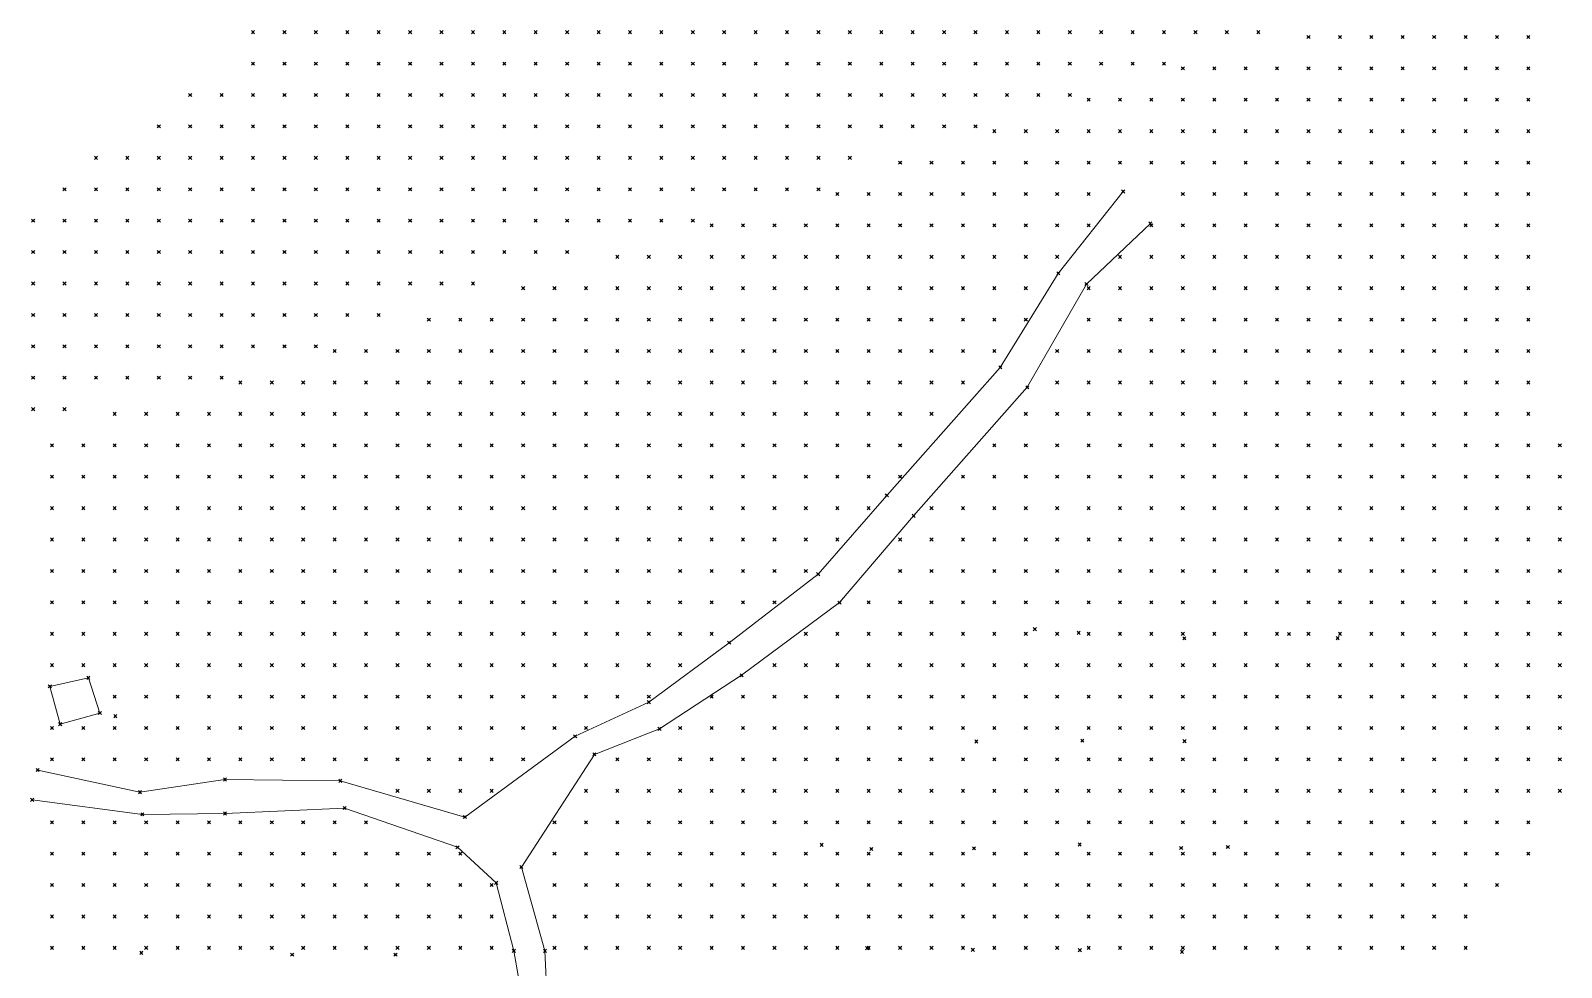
# Model space of a CAD drawing. Header units: metres. Extents: x 441556 to 446409, y 432338 to 461058.
# Drawn here: x 445052.4 to 445198.6, y 435448.6 to 435538 of the extents above; entities that cross this region are included whole.
import ezdxf

# ---------------------------------------------------------------- set-up
doc = ezdxf.new("R2010")
doc.units = ezdxf.units.M
doc.header["$MEASUREMENT"] = 0
doc.header["$PDMODE"] = 35
doc.header["$PDSIZE"] = 0.15
for name, color, linetype, lineweight in [('DTM-BRE-RevN_GRP_DRUM DE PIATRA', 2, 'Continuous', 0), ('DTM-BRE-RevN_GRP_FIRE ELECTRICE', 2, 'Continuous', 0), ('DTM-NOK-RevN_LIDAR_co_lidar', 91, 'Continuous', 0), ('DTM-NOK-RevN_RTK', 32, 'Continuous', 0)]:
    doc.layers.add(name, color=color, linetype=linetype, lineweight=lineweight)

msp = doc.modelspace()

# ---------------------------------------------------------------- linework, layer by layer
at = {"layer": 'DTM-BRE-RevN_GRP_DRUM DE PIATRA'}
for p, q in [((445150.548, 435514.837, 343.009), (445156.746, 435522.657, 343.018)), ((445153.241, 435513.816, 343.015), (445159.349, 435519.594, 342.872)), ((445145.016, 435505.857, 342.74), (445150.548, 435514.837, 343.009)), ((445147.594, 435503.955, 342.788), (445153.241, 435513.816, 343.015)), ((445134.187, 435493.639, 341.259), (445145.016, 435505.857, 342.74)), ((445136.74, 435491.687, 341.212), (445147.594, 435503.955, 342.788)), ((445127.633, 435486.111, 339.991), (445134.187, 435493.639, 341.259)), ((445129.663, 435483.393, 340.019), (445136.74, 435491.687, 341.212)), ((445119.125, 435479.565, 337.831), (445127.633, 435486.111, 339.991)), ((445120.318, 435476.46, 337.917), (445129.663, 435483.393, 340.019)), ((445111.458, 435473.898, 335.818), (445119.125, 435479.565, 337.831)), ((445112.478, 435471.34, 335.743), (445120.318, 435476.46, 337.917)), ((445104.424, 435470.63, 334.685), (445111.458, 435473.898, 335.818)), ((445093.897, 435462.925, 333.972), (445104.424, 435470.63, 334.685)), ((445106.262, 435468.91, 334.49), (445112.478, 435471.34, 335.743)), ((445099.286, 435458.151, 333.599), (445106.262, 435468.91, 334.49)), ((445053.113, 435467.408, 334.522), (445062.869, 435465.302, 334.562)), ((445062.869, 435465.302, 334.562), (445070.99, 435466.505, 334.612)), ((445070.99, 435466.505, 334.612), (445082.004, 435466.384, 334.027)), ((445082.004, 435466.384, 334.027), (445093.897, 435462.925, 333.972)), ((445052.583, 435464.565, 334.558), (445063.108, 435463.179, 334.672)), ((445063.108, 435463.179, 334.672), (445071, 435463.267, 334.583)), ((445071, 435463.267, 334.583), (445082.413, 435463.783, 334.009)), ((445082.413, 435463.783, 334.009), (445093.192, 435460.032, 333.684)), ((445093.192, 435460.032, 333.684), (445096.884, 435456.644, 333.373)), ((445101.538, 435450.144, 333.532), (445099.286, 435458.151, 333.599)), ((445096.884, 435456.644, 333.373), (445098.576, 435450.148, 333.319)), ((445098.576, 435450.148, 333.319), (445100.053, 435441.721, 333.436)), ((445101.941, 435441.423, 333.517), (445101.538, 435450.144, 333.532))]:
    msp.add_line(p, q, dxfattribs=at)
at = {"layer": 'DTM-BRE-RevN_GRP_FIRE ELECTRICE'}
for p, q in [((445057.951, 435476.209, 337.281), (445054.267, 435475.395, 336.801)), ((445059.04, 435472.851, 337.024), (445057.951, 435476.209, 337.281)), ((445054.267, 435475.395, 336.801), (445055.255, 435471.786, 336.832)), ((445055.255, 435471.786, 336.832), (445059.04, 435472.851, 337.024))]:
    msp.add_line(p, q, dxfattribs=at)
at = {"layer": 'DTM-NOK-RevN_LIDAR_co_lidar'}
for p in [(445073.668, 435537.863, 352.964), (445076.667, 435537.863, 353.881), (445079.667, 435537.863, 355.314), (445082.666, 435537.863, 356.228), (445085.665, 435537.863, 356.078), (445088.665, 435537.863, 356.573), (445091.664, 435537.863, 357.076), (445094.663, 435537.863, 358.008), (445097.663, 435537.863, 358.938), (445100.662, 435537.863, 360.545), (445103.662, 435537.863, 361.464), (445106.661, 435537.863, 361.523), (445109.66, 435537.863, 360.487), (445112.66, 435537.863, 359.702), (445115.659, 435537.863, 359.536), (445118.658, 435537.863, 359.511), (445121.658, 435537.863, 359.027), (445124.657, 435537.863, 358.568), (445127.657, 435537.863, 358.464), (445130.656, 435537.863, 358.081), (445133.655, 435537.863, 357.045), (445136.655, 435537.863, 356.188), (445139.654, 435537.863, 355.92), (445142.653, 435537.863, 355.544), (445145.653, 435537.863, 354.879), (445148.652, 435537.863, 354.177), (445151.652, 435537.863, 353.614), (445154.651, 435537.863, 352.917), (445157.65, 435537.863, 351.546), (445160.65, 435537.863, 349.741), (445163.649, 435537.863, 347.747), (445166.648, 435537.863, 345.099), (445169.648, 435537.863, 343.976), (445174.442, 435537.41, 343.942), (445177.441, 435537.41, 345.439), (445180.441, 435537.41, 350.106), (445183.44, 435537.41, 353.46), (445186.44, 435537.41, 355.954), (445189.439, 435537.41, 361.757), (445192.438, 435537.41, 363.03), (445195.438, 435537.41, 363.404), (445073.668, 435534.863, 352.348), (445076.667, 435534.863, 352.381), (445079.667, 435534.863, 353.386), (445082.666, 435534.863, 353.836), (445085.665, 435534.863, 354.248), (445088.665, 435534.863, 354.265), (445091.664, 435534.863, 354.432), (445094.663, 435534.863, 354.864), (445097.663, 435534.863, 356.329), (445100.662, 435534.863, 358.946), (445103.662, 435534.863, 360.568), (445106.661, 435534.863, 360.453), (445109.66, 435534.863, 359.315), (445112.66, 435534.863, 358.617), (445115.659, 435534.863, 358.47), (445118.658, 435534.863, 358.715), (445121.658, 435534.863, 358.28), (445124.657, 435534.863, 357.486), (445127.657, 435534.863, 357.164), (445130.656, 435534.863, 356.834), (445133.655, 435534.863, 356.12), (445136.655, 435534.863, 355.204), (445139.654, 435534.863, 354.737), (445142.653, 435534.863, 354.332), (445145.653, 435534.863, 353.8), (445148.652, 435534.863, 353.251), (445151.652, 435534.863, 352.699), (445154.651, 435534.863, 352.035), (445157.65, 435534.863, 351.111), (445160.65, 435534.863, 349.008), (445162.445, 435534.41, 345.475), (445165.444, 435534.41, 343.738), (445168.443, 435534.41, 343.814), (445171.443, 435534.41, 343.811), (445174.442, 435534.41, 343.984), (445177.441, 435534.41, 345.765), (445180.441, 435534.41, 350.29), (445183.44, 435534.41, 352.384), (445186.44, 435534.41, 354.104), (445189.439, 435534.41, 360.997), (445192.438, 435534.41, 362.109), (445195.438, 435534.41, 362.344), (445067.669, 435531.864, 358.35), (445070.668, 435531.864, 355.577), (445073.668, 435531.864, 353.365), (445076.667, 435531.864, 351.715), (445079.667, 435531.864, 351.464), (445082.666, 435531.864, 352.223), (445085.665, 435531.864, 352.655), (445088.665, 435531.864, 352.961), (445091.664, 435531.864, 353.216), (445094.663, 435531.864, 353.459), (445097.663, 435531.864, 354.575), (445100.662, 435531.864, 357.133), (445103.662, 435531.864, 359.296), (445106.661, 435531.864, 359.666), (445109.66, 435531.864, 358.534), (445112.66, 435531.864, 357.731), (445115.659, 435531.864, 357.356), (445118.658, 435531.864, 357.483), (445121.658, 435531.864, 357.445), (445124.657, 435531.864, 356.57), (445127.657, 435531.864, 355.858), (445130.656, 435531.864, 355.387), (445133.655, 435531.864, 354.918), (445136.655, 435531.864, 354.319), (445139.654, 435531.864, 353.81), (445142.653, 435531.864, 353.454), (445145.653, 435531.864, 352.953), (445148.652, 435531.864, 352.301), (445151.652, 435531.864, 351.639), (445153.446, 435531.411, 351.417), (445156.446, 435531.411, 349.955), (445159.445, 435531.411, 346.437), (445162.445, 435531.411, 343.601), (445165.444, 435531.411, 343.333), (445168.443, 435531.411, 343.355), (445171.443, 435531.411, 343.677), (445174.442, 435531.411, 344.027), (445177.441, 435531.411, 345.911), (445180.441, 435531.411, 349.823), (445183.44, 435531.411, 352.564), (445186.44, 435531.411, 354.166), (445189.439, 435531.411, 356.158), (445192.438, 435531.411, 360.533), (445195.438, 435531.411, 361.158), (445064.67, 435528.865, 360.194), (445067.669, 435528.865, 358.684), (445070.668, 435528.865, 356.631), (445073.668, 435528.865, 354.708), (445076.667, 435528.865, 352.195), (445079.667, 435528.865, 350.421), (445082.666, 435528.865, 350.569), (445085.665, 435528.865, 351.301), (445088.665, 435528.865, 351.705), (445091.664, 435528.865, 352.097), (445094.663, 435528.865, 352.877), (445097.663, 435528.865, 353.486), (445100.662, 435528.865, 355.267), (445103.662, 435528.865, 357.315), (445106.661, 435528.865, 358.061), (445109.66, 435528.865, 357.441), (445112.66, 435528.865, 356.781), (445115.659, 435528.865, 356.224), (445118.658, 435528.865, 356.251), (445121.658, 435528.865, 356.39), (445124.657, 435528.865, 355.58), (445127.657, 435528.865, 354.617), (445130.656, 435528.865, 353.851), (445133.655, 435528.865, 353.605), (445136.655, 435528.865, 353.41), (445139.654, 435528.865, 353.074), (445142.653, 435528.865, 352.725), (445144.448, 435528.411, 352.867), (445147.448, 435528.411, 352.281), (445150.447, 435528.411, 351.484), (445153.446, 435528.411, 350.847), (445156.446, 435528.411, 348.968), (445159.445, 435528.411, 345.625), (445162.445, 435528.411, 343.431), (445165.444, 435528.411, 343.111), (445168.443, 435528.411, 343.238), (445171.443, 435528.411, 343.56), (445174.442, 435528.411, 344.364), (445177.441, 435528.411, 346.631), (445180.441, 435528.411, 349.575), (445183.44, 435528.411, 351.775), (445186.44, 435528.411, 353.619), (445189.439, 435528.411, 355.5), (445192.438, 435528.411, 358.631), (445195.438, 435528.411, 361.811), (445058.671, 435525.865, 359.388), (445061.67, 435525.865, 360.329), (445064.67, 435525.865, 360.26), (445067.669, 435525.865, 359.022), (445070.668, 435525.865, 357.462), (445073.668, 435525.865, 355.279), (445076.667, 435525.865, 352.796), (445079.667, 435525.865, 350.6), (445082.666, 435525.865, 349.404), (445085.665, 435525.865, 349.688), (445088.665, 435525.865, 350.402), (445091.664, 435525.865, 350.955), (445094.663, 435525.865, 351.86), (445097.663, 435525.865, 352.758), (445100.662, 435525.865, 354.126), (445103.662, 435525.865, 355.183), (445106.661, 435525.865, 355.904), (445109.66, 435525.865, 356.13), (445112.66, 435525.865, 355.807), (445115.659, 435525.865, 355.195), (445118.658, 435525.865, 355.209), (445121.658, 435525.865, 355.258), (445124.657, 435525.865, 354.488), (445127.657, 435525.865, 353.453), (445130.656, 435525.865, 352.604), (445135.45, 435525.412, 353.232), (445138.449, 435525.412, 352.544), (445141.449, 435525.412, 352.09), (445144.448, 435525.412, 351.685), (445147.448, 435525.412, 351.432), (445150.447, 435525.412, 351.728), (445153.446, 435525.412, 349.272), (445156.446, 435525.412, 345.191), (445159.445, 435525.412, 343.262), (445162.445, 435525.412, 342.993), (445165.444, 435525.412, 343.038), (445168.443, 435525.412, 343.382), (445171.443, 435525.412, 343.745), (445174.442, 435525.412, 344.582), (445177.441, 435525.412, 347.026), (445180.441, 435525.412, 349.963), (445183.44, 435525.412, 352.241), (445186.44, 435525.412, 353.912), (445189.439, 435525.412, 355.21), (445192.438, 435525.412, 357.897), (445195.438, 435525.412, 360.137), (445055.672, 435522.866, 357.429), (445058.671, 435522.866, 358.772), (445061.67, 435522.866, 359.557), (445064.67, 435522.866, 359.581), (445067.669, 435522.866, 358.945), (445070.668, 435522.866, 358.094), (445073.668, 435522.866, 356.025), (445076.667, 435522.866, 353.427), (445079.667, 435522.866, 351.283), (445082.666, 435522.866, 349.366), (445085.665, 435522.866, 348.561), (445088.665, 435522.866, 349), (445091.664, 435522.866, 349.403), (445094.663, 435522.866, 350.08), (445097.663, 435522.866, 351.395), (445100.662, 435522.866, 353.086), (445103.662, 435522.866, 353.882), (445106.661, 435522.866, 354.608), (445109.66, 435522.866, 355.259), (445112.66, 435522.866, 355.087), (445115.659, 435522.866, 354.311), (445118.658, 435522.866, 353.954), (445121.658, 435522.866, 354.108), (445124.657, 435522.866, 353.621), (445127.657, 435522.866, 352.154), (445129.451, 435522.413, 352.673), (445132.451, 435522.413, 351.684), (445135.45, 435522.413, 351.204), (445138.449, 435522.413, 350.702), (445141.449, 435522.413, 350.239), (445144.448, 435522.413, 349.538), (445147.448, 435522.413, 349.189), (445150.447, 435522.413, 348.879), (445153.446, 435522.413, 346.512), (445162.445, 435522.413, 342.857), (445165.444, 435522.413, 343.04), (445168.443, 435522.413, 343.455), (445171.443, 435522.413, 343.907), (445174.442, 435522.413, 344.873), (445177.441, 435522.413, 347.61), (445180.441, 435522.413, 350.529), (445183.44, 435522.413, 351.973), (445186.44, 435522.413, 353.119), (445189.439, 435522.413, 354.151), (445192.438, 435522.413, 355.923), (445195.438, 435522.413, 358.298), (445052.672, 435519.867, 354.979), (445055.672, 435519.867, 356.662), (445058.671, 435519.867, 358.146), (445061.67, 435519.867, 358.724), (445064.67, 435519.867, 358.514), (445067.669, 435519.867, 357.94), (445070.668, 435519.867, 357.388), (445073.668, 435519.867, 356.306), (445076.667, 435519.867, 354.209), (445079.667, 435519.867, 352.259), (445082.666, 435519.867, 349.772), (445085.665, 435519.867, 348.147), (445088.665, 435519.867, 347.897), (445091.664, 435519.867, 347.728), (445094.663, 435519.867, 348.181), (445097.663, 435519.867, 349.475), (445100.662, 435519.867, 350.73), (445103.662, 435519.867, 352.258), (445106.661, 435519.867, 353.519), (445109.66, 435519.867, 354.197), (445112.66, 435519.867, 354.148), (445115.659, 435519.867, 353.431), (445117.454, 435519.413, 352.492), (445120.453, 435519.413, 352.553), (445123.453, 435519.413, 352.664), (445126.452, 435519.413, 352.452), (445129.451, 435519.413, 351.522), (445132.451, 435519.413, 350.905), (445135.45, 435519.413, 350.192), (445138.449, 435519.413, 349.981), (445141.449, 435519.413, 349.63), (445144.448, 435519.413, 349.038), (445147.448, 435519.413, 347.664), (445150.447, 435519.413, 344.811), (445153.446, 435519.413, 343.255), (445159.445, 435519.413, 342.832), (445162.445, 435519.413, 342.651), (445165.444, 435519.413, 342.557), (445168.443, 435519.413, 343.319), (445171.443, 435519.413, 344.211), (445174.442, 435519.413, 345.585), (445177.441, 435519.413, 348.546), (445180.441, 435519.413, 350.5), (445183.44, 435519.413, 351.945), (445186.44, 435519.413, 353.132), (445189.439, 435519.413, 354.206), (445192.438, 435519.413, 355.901), (445195.438, 435519.413, 358.061), (445052.672, 435516.867, 354.289), (445055.672, 435516.867, 356.117), (445058.671, 435516.867, 357.424), (445061.67, 435516.867, 357.6), (445064.67, 435516.867, 357.219), (445067.669, 435516.867, 356.63), (445070.668, 435516.867, 356.098), (445073.668, 435516.867, 355.452), (445076.667, 435516.867, 354.279), (445079.667, 435516.867, 352.629), (445082.666, 435516.867, 350.307), (445085.665, 435516.867, 348.822), (445088.665, 435516.867, 347.564), (445091.664, 435516.867, 346.562), (445094.663, 435516.867, 346.578), (445097.663, 435516.867, 347.661), (445100.662, 435516.867, 348.431), (445103.662, 435516.867, 349.644), (445108.456, 435516.414, 350.301), (445111.455, 435516.414, 349.683), (445114.454, 435516.414, 350.433), (445117.454, 435516.414, 351.621), (445120.453, 435516.414, 351.497), (445123.453, 435516.414, 351.487), (445126.452, 435516.414, 351.458), (445129.451, 435516.414, 350.671), (445132.451, 435516.414, 349.943), (445135.45, 435516.414, 349.241), (445138.449, 435516.414, 349.026), (445141.449, 435516.414, 348.663), (445144.448, 435516.414, 347.855), (445147.448, 435516.414, 346.095), (445150.447, 435516.414, 343.051), (445156.446, 435516.414, 342.778), (445159.445, 435516.414, 342.216), (445162.445, 435516.414, 341.727), (445165.444, 435516.414, 342.057), (445168.443, 435516.414, 343.451), (445171.443, 435516.414, 344.603), (445174.442, 435516.414, 345.892), (445177.441, 435516.414, 348.911), (445180.441, 435516.414, 351.205), (445183.44, 435516.414, 353.246), (445186.44, 435516.414, 354.846), (445189.439, 435516.414, 355.741), (445192.438, 435516.414, 357.008), (445195.438, 435516.414, 358.984), (445052.672, 435513.868, 353.621), (445055.672, 435513.868, 355.418), (445058.671, 435513.868, 356.194), (445061.67, 435513.868, 356.203), (445064.67, 435513.868, 355.865), (445067.669, 435513.868, 355.411), (445070.668, 435513.868, 354.787), (445073.668, 435513.868, 354.102), (445076.667, 435513.868, 353.343), (445079.667, 435513.868, 352.211), (445082.666, 435513.868, 350.726), (445085.665, 435513.868, 349.56), (445088.665, 435513.868, 347.924), (445091.664, 435513.868, 346.336), (445094.663, 435513.868, 345.563), (445099.457, 435513.415, 345.546), (445102.457, 435513.415, 346.173), (445105.456, 435513.415, 347.545), (445108.456, 435513.415, 348.072), (445111.455, 435513.415, 348.569), (445114.454, 435513.415, 349.611), (445117.454, 435513.415, 350.527), (445120.453, 435513.415, 350.466), (445123.453, 435513.415, 350.483), (445126.452, 435513.415, 350.766), (445129.451, 435513.415, 350.166), (445132.451, 435513.415, 348.904), (445135.45, 435513.415, 348.18), (445138.449, 435513.415, 348.002), (445141.449, 435513.415, 347.951), (445144.448, 435513.415, 347.41), (445147.448, 435513.415, 345.591), (445153.446, 435513.415, 342.801), (445156.446, 435513.415, 342.395), (445159.445, 435513.415, 341.198), (445162.445, 435513.415, 340.613), (445165.444, 435513.415, 341.727), (445168.443, 435513.415, 343.783), (445171.443, 435513.415, 345.086), (445174.442, 435513.415, 345.834), (445177.441, 435513.415, 348.185), (445180.441, 435513.415, 352.087), (445183.44, 435513.415, 354.475), (445186.44, 435513.415, 355.689), (445189.439, 435513.415, 356.785), (445192.438, 435513.415, 359.132), (445195.438, 435513.415, 359.98), (445052.672, 435510.868, 352.383), (445055.672, 435510.868, 354.016), (445058.671, 435510.868, 354.537), (445061.67, 435510.868, 354.575), (445064.67, 435510.868, 354.367), (445067.669, 435510.868, 354.043), (445070.668, 435510.868, 353.499), (445073.668, 435510.868, 352.782), (445076.667, 435510.868, 352.082), (445079.667, 435510.868, 351.481), (445082.666, 435510.868, 350.664), (445085.665, 435510.868, 349.63), (445090.459, 435510.415, 348.236), (445093.459, 435510.415, 346.987), (445096.458, 435510.415, 345.796), (445099.457, 435510.415, 344.726), (445102.457, 435510.415, 344.844), (445105.456, 435510.415, 345.599), (445108.456, 435510.415, 346.384), (445111.455, 435510.415, 347.508), (445114.454, 435510.415, 348.801), (445117.454, 435510.415, 349.873), (445120.453, 435510.415, 349.956), (445123.453, 435510.415, 349.611), (445126.452, 435510.415, 349.689), (445129.451, 435510.415, 348.733), (445132.451, 435510.415, 347.37), (445135.45, 435510.415, 347.112), (445138.449, 435510.415, 347.066), (445141.449, 435510.415, 347.136), (445144.448, 435510.415, 346.433), (445147.448, 435510.415, 344.402), (445153.446, 435510.415, 342.599), (445156.446, 435510.415, 341.578), (445159.445, 435510.415, 340.424), (445162.445, 435510.415, 340.727), (445165.444, 435510.415, 342.53), (445168.443, 435510.415, 344.293), (445171.443, 435510.415, 345.696), (445174.442, 435510.415, 346.393), (445177.441, 435510.415, 347.932), (445180.441, 435510.415, 351.853), (445183.44, 435510.415, 355.73), (445186.44, 435510.415, 357.318), (445189.439, 435510.415, 357.64), (445192.438, 435510.415, 359.486), (445195.438, 435510.415, 360.949), (445052.672, 435507.869, 350.624), (445055.672, 435507.869, 352.061), (445058.671, 435507.869, 352.597), (445061.67, 435507.869, 352.698), (445064.67, 435507.869, 352.456), (445067.669, 435507.869, 352.22), (445070.668, 435507.869, 351.944), (445073.668, 435507.869, 351.384), (445076.667, 435507.869, 350.764), (445079.667, 435507.869, 350.404), (445081.461, 435507.416, 350.423), (445084.461, 435507.416, 350.115), (445087.46, 435507.416, 349.665), (445090.459, 435507.416, 348.384), (445093.459, 435507.416, 346.565), (445096.458, 435507.416, 345.525), (445099.457, 435507.416, 344.32), (445102.457, 435507.416, 344.289), (445105.456, 435507.416, 345.153), (445108.456, 435507.416, 345.648), (445111.455, 435507.416, 346.367), (445114.454, 435507.416, 348.118), (445117.454, 435507.416, 349.372), (445120.453, 435507.416, 349.233), (445123.453, 435507.416, 348.741), (445126.452, 435507.416, 348.928), (445129.451, 435507.416, 348.016), (445132.451, 435507.416, 346.904), (445135.45, 435507.416, 346.52), (445138.449, 435507.416, 346.515), (445141.449, 435507.416, 346.201), (445144.448, 435507.416, 344.819), (445150.447, 435507.416, 342.752), (445153.446, 435507.416, 342.228), (445156.446, 435507.416, 340.974), (445159.445, 435507.416, 339.996), (445162.445, 435507.416, 340.773), (445165.444, 435507.416, 343.21), (445168.443, 435507.416, 344.819), (445171.443, 435507.416, 346.315), (445174.442, 435507.416, 346.98), (445177.441, 435507.416, 348.734), (445180.441, 435507.416, 352.761), (445183.44, 435507.416, 355.975), (445186.44, 435507.416, 358.422), (445189.439, 435507.416, 359.457), (445192.438, 435507.416, 360.521), (445195.438, 435507.416, 362.189), (445052.672, 435504.87, 348.682), (445055.672, 435504.87, 349.776), (445058.671, 435504.87, 350.293), (445061.67, 435504.87, 350.446), (445064.67, 435504.87, 350.275), (445067.669, 435504.87, 350.163), (445070.668, 435504.87, 350.073), (445072.463, 435504.416, 349.92), (445075.462, 435504.416, 349.666), (445078.462, 435504.416, 349.36), (445081.461, 435504.416, 349.162), (445084.461, 435504.416, 349.04), (445087.46, 435504.416, 349.122), (445090.459, 435504.416, 348.685), (445093.459, 435504.416, 347.22), (445096.458, 435504.416, 345.646), (445099.457, 435504.416, 343.983), (445102.457, 435504.416, 343.466), (445105.456, 435504.416, 343.807), (445108.456, 435504.416, 344.823), (445111.455, 435504.416, 345.551), (445114.454, 435504.416, 346.641), (445117.454, 435504.416, 347.423), (445120.453, 435504.416, 347.555), (445123.453, 435504.416, 347.875), (445126.452, 435504.416, 347.996), (445129.451, 435504.416, 347.281), (445132.451, 435504.416, 346.297), (445135.45, 435504.416, 345.405), (445138.449, 435504.416, 345.335), (445141.449, 435504.416, 344.75), (445150.447, 435504.416, 342.805), (445153.446, 435504.416, 342.141), (445156.446, 435504.416, 340.95), (445159.445, 435504.416, 340.392), (445162.445, 435504.416, 340.814), (445165.444, 435504.416, 342.962), (445168.443, 435504.416, 345.635), (445171.443, 435504.416, 346.886), (445174.442, 435504.416, 347.528), (445177.441, 435504.416, 348.773), (445180.441, 435504.416, 352.422), (445183.44, 435504.416, 355.273), (445186.44, 435504.416, 357.784), (445189.439, 435504.416, 360.068), (445192.438, 435504.416, 361.425), (445195.438, 435504.416, 362.548), (445052.672, 435501.87, 347.074), (445055.672, 435501.87, 347.633), (445060.466, 435501.417, 347.894), (445063.465, 435501.417, 348.009), (445066.464, 435501.417, 348.118), (445069.464, 435501.417, 348.217), (445072.463, 435501.417, 348.086), (445075.462, 435501.417, 347.936), (445078.462, 435501.417, 347.74), (445081.461, 435501.417, 347.509), (445084.461, 435501.417, 347.108), (445087.46, 435501.417, 347.078), (445090.459, 435501.417, 347.083), (445093.459, 435501.417, 346.699), (445096.458, 435501.417, 344.693), (445099.457, 435501.417, 343.315), (445102.457, 435501.417, 342.93), (445105.456, 435501.417, 343.404), (445108.456, 435501.417, 344.562), (445111.455, 435501.417, 345.601), (445114.454, 435501.417, 346.078), (445117.454, 435501.417, 346.478), (445120.453, 435501.417, 346.693), (445123.453, 435501.417, 347.198), (445126.452, 435501.417, 347.137), (445129.451, 435501.417, 346.339), (445132.451, 435501.417, 345.44), (445135.45, 435501.417, 344.551), (445138.449, 435501.417, 343.515), (445147.448, 435501.417, 342.538), (445150.447, 435501.417, 342.475), (445153.446, 435501.417, 341.654), (445156.446, 435501.417, 340.308), (445159.445, 435501.417, 340.322), (445162.445, 435501.417, 340.818), (445165.444, 435501.417, 343.067), (445168.443, 435501.417, 346.108), (445171.443, 435501.417, 347.62), (445174.442, 435501.417, 348.123), (445177.441, 435501.417, 349.19), (445180.441, 435501.417, 353.026), (445183.44, 435501.417, 355.322), (445186.44, 435501.417, 357.961), (445189.439, 435501.417, 359.875), (445192.438, 435501.417, 361.176), (445195.438, 435501.417, 362.795), (445054.467, 435498.418, 346.127), (445057.466, 435498.418, 346.126), (445060.466, 435498.418, 346.357), (445063.465, 435498.418, 346.386), (445066.464, 435498.418, 346.267), (445069.464, 435498.418, 346.327), (445072.463, 435498.418, 346.472), (445075.462, 435498.418, 346.379), (445078.462, 435498.418, 346.251), (445081.461, 435498.418, 346.271), (445084.461, 435498.418, 346.035), (445087.46, 435498.418, 346.125), (445090.459, 435498.418, 345.803), (445093.459, 435498.418, 345.063), (445096.458, 435498.418, 344.068), (445099.457, 435498.418, 343.01), (445102.457, 435498.418, 342.512), (445105.456, 435498.418, 343.046), (445108.456, 435498.418, 344.545), (445111.455, 435498.418, 345.708), (445114.454, 435498.418, 345.454), (445117.454, 435498.418, 345.549), (445120.453, 435498.418, 346.05), (445123.453, 435498.418, 346.487), (445126.452, 435498.418, 346.012), (445129.451, 435498.418, 345.322), (445132.451, 435498.418, 344.477), (445135.45, 435498.418, 343.302), (445144.448, 435498.418, 342.053), (445147.448, 435498.418, 342.454), (445150.447, 435498.418, 342.857), (445153.446, 435498.418, 341.235), (445156.446, 435498.418, 338.872), (445159.445, 435498.418, 339.612), (445162.445, 435498.418, 341.079), (445165.444, 435498.418, 343.725), (445168.443, 435498.418, 346.747), (445171.443, 435498.418, 348.046), (445174.442, 435498.418, 349.044), (445177.441, 435498.418, 349.475), (445180.441, 435498.418, 351.862), (445183.44, 435498.418, 356.15), (445186.44, 435498.418, 357.829), (445189.439, 435498.418, 359.097), (445192.438, 435498.418, 360.467), (445195.438, 435498.418, 362.149), (445198.437, 435498.418, 362.425), (445054.467, 435495.418, 345.359), (445057.466, 435495.418, 344.84), (445060.466, 435495.418, 344.994), (445063.465, 435495.418, 345.074), (445066.464, 435495.418, 344.894), (445069.464, 435495.418, 344.654), (445072.463, 435495.418, 344.575), (445075.462, 435495.418, 344.748), (445078.462, 435495.418, 344.631), (445081.461, 435495.418, 344.573), (445084.461, 435495.418, 344.89), (445087.46, 435495.418, 345.051), (445090.459, 435495.418, 344.655), (445093.459, 435495.418, 343.794), (445096.458, 435495.418, 343.021), (445099.457, 435495.418, 342.266), (445102.457, 435495.418, 342.146), (445105.456, 435495.418, 342.57), (445108.456, 435495.418, 343.815), (445111.455, 435495.418, 344.489), (445114.454, 435495.418, 344.498), (445117.454, 435495.418, 344.995), (445120.453, 435495.418, 345.371), (445123.453, 435495.418, 345.213), (445126.452, 435495.418, 344.914), (445129.451, 435495.418, 344.214), (445132.451, 435495.418, 343.11), (445135.45, 435495.418, 341.629), (445141.449, 435495.418, 341.628), (445144.448, 435495.418, 341.573), (445147.448, 435495.418, 341.036), (445150.447, 435495.418, 340.385), (445153.446, 435495.418, 339.999), (445156.446, 435495.418, 339.577), (445159.445, 435495.418, 340.097), (445162.445, 435495.418, 341.164), (445165.444, 435495.418, 343.731), (445168.443, 435495.418, 347.259), (445171.443, 435495.418, 348.857), (445174.442, 435495.418, 349.514), (445177.441, 435495.418, 350.215), (445180.441, 435495.418, 352.125), (445183.44, 435495.418, 355.599), (445186.44, 435495.418, 357.057), (445189.439, 435495.418, 358.046), (445192.438, 435495.418, 359.363), (445195.438, 435495.418, 360.862), (445198.437, 435495.418, 361.164), (445054.467, 435492.419, 344.13), (445057.466, 435492.419, 343.658), (445060.466, 435492.419, 343.711), (445063.465, 435492.419, 343.635), (445066.464, 435492.419, 343.487), (445069.464, 435492.419, 343.519), (445072.463, 435492.419, 343.174), (445075.462, 435492.419, 342.946), (445078.462, 435492.419, 342.944), (445081.461, 435492.419, 342.941), (445084.461, 435492.419, 342.967), (445087.46, 435492.419, 343.375), (445090.459, 435492.419, 343.366), (445093.459, 435492.419, 342.565), (445096.458, 435492.419, 341.969), (445099.457, 435492.419, 341.506), (445102.457, 435492.419, 341.641), (445105.456, 435492.419, 342.148), (445108.456, 435492.419, 342.909), (445111.455, 435492.419, 343.289), (445114.454, 435492.419, 343.944), (445117.454, 435492.419, 344.535), (445120.453, 435492.419, 344.455), (445123.453, 435492.419, 344.208), (445126.452, 435492.419, 343.668), (445129.451, 435492.419, 343.093), (445132.451, 435492.419, 341.942), (445138.449, 435492.419, 341.475), (445141.449, 435492.419, 341.07), (445144.448, 435492.419, 339.427), (445147.448, 435492.419, 338.807), (445150.447, 435492.419, 338.996), (445153.446, 435492.419, 339.829), (445156.446, 435492.419, 340.465), (445159.445, 435492.419, 340.95), (445162.445, 435492.419, 341.731), (445165.444, 435492.419, 344.118), (445168.443, 435492.419, 347.577), (445171.443, 435492.419, 349.847), (445174.442, 435492.419, 350.018), (445177.441, 435492.419, 350.701), (445180.441, 435492.419, 351.578), (445183.44, 435492.419, 352.557), (445186.44, 435492.419, 354.265), (445189.439, 435492.419, 356.391), (445192.438, 435492.419, 357.308), (445195.438, 435492.419, 358.904), (445198.437, 435492.419, 359.83), (445054.467, 435489.419, 342.63), (445057.466, 435489.419, 342.626), (445060.466, 435489.419, 342.941), (445063.465, 435489.419, 342.837), (445066.464, 435489.419, 342.164), (445069.464, 435489.419, 341.456), (445072.463, 435489.419, 341.59), (445075.462, 435489.419, 341.864), (445078.462, 435489.419, 341.58), (445081.461, 435489.419, 341.529), (445084.461, 435489.419, 341.675), (445087.46, 435489.419, 341.914), (445090.459, 435489.419, 341.74), (445093.459, 435489.419, 341.058), (445096.458, 435489.419, 340.759), (445099.457, 435489.419, 340.725), (445102.457, 435489.419, 340.991), (445105.456, 435489.419, 341.349), (445108.456, 435489.419, 341.774), (445111.455, 435489.419, 342.477), (445114.454, 435489.419, 343.206), (445117.454, 435489.419, 343.584), (445120.453, 435489.419, 343.365), (445123.453, 435489.419, 343.02), (445126.452, 435489.419, 342.628), (445129.451, 435489.419, 341.611), (445135.45, 435489.419, 341.043), (445138.449, 435489.419, 341.516), (445141.449, 435489.419, 341.075), (445144.448, 435489.419, 339.342), (445147.448, 435489.419, 339.024), (445150.447, 435489.419, 339.339), (445153.446, 435489.419, 340.386), (445156.446, 435489.419, 341.679), (445159.445, 435489.419, 342.461), (445162.445, 435489.419, 342.941), (445165.444, 435489.419, 345.8), (445168.443, 435489.419, 349.184), (445171.443, 435489.419, 350.106), (445174.442, 435489.419, 350.361), (445177.441, 435489.419, 351.192), (445180.441, 435489.419, 352.063), (445183.44, 435489.419, 352.623), (445186.44, 435489.419, 353.429), (445189.439, 435489.419, 354.971), (445192.438, 435489.419, 356.9), (445195.438, 435489.419, 358.386), (445198.437, 435489.419, 359.301), (445054.467, 435486.42, 341.273), (445057.466, 435486.42, 341.659), (445060.466, 435486.42, 342.032), (445063.465, 435486.42, 342.096), (445066.464, 435486.42, 341.668), (445069.464, 435486.42, 340.644), (445072.463, 435486.42, 340.51), (445075.462, 435486.42, 340.687), (445078.462, 435486.42, 340.389), (445081.461, 435486.42, 340.209), (445084.461, 435486.42, 340.091), (445087.46, 435486.42, 339.995), (445090.459, 435486.42, 339.937), (445093.459, 435486.42, 339.936), (445096.458, 435486.42, 340.007), (445099.457, 435486.42, 339.599), (445102.457, 435486.42, 339.534), (445105.456, 435486.42, 340.379), (445108.456, 435486.42, 340.905), (445111.455, 435486.42, 341.684), (445114.454, 435486.42, 342.166), (445117.454, 435486.42, 342.301), (445120.453, 435486.42, 342.206), (445123.453, 435486.42, 342.246), (445126.452, 435486.42, 341.446), (445135.45, 435486.42, 340.975), (445138.449, 435486.42, 341.027), (445141.449, 435486.42, 340.255), (445144.448, 435486.42, 339.5), (445147.448, 435486.42, 339.643), (445150.447, 435486.42, 340.324), (445153.446, 435486.42, 341.495), (445156.446, 435486.42, 342.503), (445159.445, 435486.42, 343.155), (445162.445, 435486.42, 343.539), (445165.444, 435486.42, 345.692), (445168.443, 435486.42, 348.49), (445171.443, 435486.42, 349.686), (445174.442, 435486.42, 350.272), (445177.441, 435486.42, 351.042), (445180.441, 435486.42, 352.376), (445183.44, 435486.42, 353.275), (445186.44, 435486.42, 353.853), (445189.439, 435486.42, 354.534), (445192.438, 435486.42, 355.619), (445195.438, 435486.42, 357.235), (445198.437, 435486.42, 358.823), (445054.467, 435483.421, 340.161), (445057.466, 435483.421, 340.504), (445060.466, 435483.421, 340.666), (445063.465, 435483.421, 340.536), (445066.464, 435483.421, 340.259), (445069.464, 435483.421, 339.729), (445072.463, 435483.421, 339.481), (445075.462, 435483.421, 339.401), (445078.462, 435483.421, 339.26), (445081.461, 435483.421, 339.194), (445084.461, 435483.421, 339.158), (445087.46, 435483.421, 339.234), (445090.459, 435483.421, 339.356), (445093.459, 435483.421, 339.428), (445096.458, 435483.421, 339.223), (445099.457, 435483.421, 338.604), (445102.457, 435483.421, 338.51), (445105.456, 435483.421, 339.285), (445108.456, 435483.421, 339.989), (445111.455, 435483.421, 340.532), (445114.454, 435483.421, 340.964), (445117.454, 435483.421, 340.991), (445120.453, 435483.421, 339.982), (445123.453, 435483.421, 339.099), (445132.451, 435483.421, 339.484), (445135.45, 435483.421, 337.826), (445138.449, 435483.421, 337.51), (445141.449, 435483.421, 337.751), (445144.448, 435483.421, 339.108), (445147.448, 435483.421, 340.194), (445150.447, 435483.421, 340.619), (445153.446, 435483.421, 341.564), (445156.446, 435483.421, 342.965), (445159.445, 435483.421, 343.503), (445162.445, 435483.421, 344.28), (445165.444, 435483.421, 345.314), (445168.443, 435483.421, 346.902), (445171.443, 435483.421, 348.899), (445174.442, 435483.421, 350.096), (445177.441, 435483.421, 350.71), (445180.441, 435483.421, 352.139), (445183.44, 435483.421, 353.303), (445186.44, 435483.421, 354.399), (445189.439, 435483.421, 355.054), (445192.438, 435483.421, 355.626), (445195.438, 435483.421, 356.568), (445198.437, 435483.421, 357.556), (445054.467, 435480.421, 337.993), (445057.466, 435480.421, 338.305), (445060.466, 435480.421, 338.53), (445063.465, 435480.421, 338.63), (445066.464, 435480.421, 338.696), (445069.464, 435480.421, 338.671), (445072.463, 435480.421, 338.659), (445075.462, 435480.421, 338.702), (445078.462, 435480.421, 338.711), (445081.461, 435480.421, 338.713), (445084.461, 435480.421, 338.787), (445087.46, 435480.421, 338.844), (445090.459, 435480.421, 338.853), (445093.459, 435480.421, 338.549), (445096.458, 435480.421, 337.801), (445099.457, 435480.421, 337.344), (445102.457, 435480.421, 337.879), (445105.456, 435480.421, 338.085), (445108.456, 435480.421, 338.659), (445111.455, 435480.421, 338.985), (445114.454, 435480.421, 339.254), (445117.454, 435480.421, 338.859), (445126.452, 435480.421, 339.297), (445129.451, 435480.421, 339.216), (445132.451, 435480.421, 337.703), (445135.45, 435480.421, 336.568), (445138.449, 435480.421, 336.518), (445141.449, 435480.421, 336.692), (445144.448, 435480.421, 337.979), (445147.448, 435480.421, 339.58), (445150.447, 435480.421, 340.281), (445153.446, 435480.421, 341.637), (445156.446, 435480.421, 342.98), (445159.445, 435480.421, 344.499), (445162.445, 435480.421, 345.071), (445165.444, 435480.421, 345.504), (445168.443, 435480.421, 346.258), (445171.443, 435480.421, 348.159), (445174.442, 435480.421, 349.664), (445177.441, 435480.421, 350.659), (445180.441, 435480.421, 351.889), (445183.44, 435480.421, 353.234), (445186.44, 435480.421, 354.66), (445189.439, 435480.421, 355.628), (445192.438, 435480.421, 356.227), (445195.438, 435480.421, 356.784), (445198.437, 435480.421, 357.392), (445054.467, 435477.422, 336.929), (445057.466, 435477.422, 337.195), (445060.466, 435477.422, 337.459), (445063.465, 435477.422, 337.748), (445066.464, 435477.422, 338.07), (445069.464, 435477.422, 338.245), (445072.463, 435477.422, 338.302), (445075.462, 435477.422, 338.335), (445078.462, 435477.422, 338.377), (445081.461, 435477.422, 338.468), (445084.461, 435477.422, 338.564), (445087.46, 435477.422, 338.459), (445090.459, 435477.422, 337.915), (445093.459, 435477.422, 337.106), (445096.458, 435477.422, 336.777), (445099.457, 435477.422, 336.486), (445102.457, 435477.422, 336.788), (445105.456, 435477.422, 337.046), (445108.456, 435477.422, 337.319), (445111.455, 435477.422, 337.179), (445114.454, 435477.422, 337.108), (445123.453, 435477.422, 338.606), (445126.452, 435477.422, 339.221), (445129.451, 435477.422, 339.015), (445132.451, 435477.422, 337.157), (445135.45, 435477.422, 336.095), (445138.449, 435477.422, 336.189), (445141.449, 435477.422, 336.636), (445144.448, 435477.422, 337.858), (445147.448, 435477.422, 338.664), (445150.447, 435477.422, 339.881), (445153.446, 435477.422, 341.611), (445156.446, 435477.422, 343.267), (445159.445, 435477.422, 344.383), (445162.445, 435477.422, 344.975), (445165.444, 435477.422, 345.553), (445168.443, 435477.422, 346.588), (445171.443, 435477.422, 348.481), (445174.442, 435477.422, 349.561), (445177.441, 435477.422, 350.743), (445180.441, 435477.422, 351.837), (445183.44, 435477.422, 353.102), (445186.44, 435477.422, 354.612), (445189.439, 435477.422, 356.297), (445192.438, 435477.422, 357.07), (445195.438, 435477.422, 357.222), (445198.437, 435477.422, 357.697), (445060.466, 435474.423, 337.205), (445063.465, 435474.423, 337.446), (445066.464, 435474.423, 337.891), (445069.464, 435474.423, 338.007), (445072.463, 435474.423, 337.942), (445075.462, 435474.423, 337.905), (445078.462, 435474.423, 338.083), (445081.461, 435474.423, 338.173), (445084.461, 435474.423, 337.993), (445087.46, 435474.423, 337.484), (445090.459, 435474.423, 336.729), (445093.459, 435474.423, 335.905), (445096.458, 435474.423, 335.693), (445099.457, 435474.423, 335.486), (445102.457, 435474.423, 335.591), (445105.456, 435474.423, 335.798), (445108.456, 435474.423, 335.951), (445111.455, 435474.423, 335.972), (445117.454, 435474.423, 336.983), (445120.453, 435474.423, 337.345), (445123.453, 435474.423, 337.833), (445126.452, 435474.423, 337.918), (445129.451, 435474.423, 336.418), (445132.451, 435474.423, 335.901), (445135.45, 435474.423, 335.883), (445138.449, 435474.423, 336.308), (445141.449, 435474.423, 337.753), (445144.448, 435474.423, 338.127), (445147.448, 435474.423, 338.966), (445150.447, 435474.423, 340.02), (445153.446, 435474.423, 341.441), (445156.446, 435474.423, 342.77), (445159.445, 435474.423, 343.929), (445162.445, 435474.423, 344.761), (445165.444, 435474.423, 345.791), (445168.443, 435474.423, 346.904), (445171.443, 435474.423, 348.058), (445174.442, 435474.423, 349.459), (445177.441, 435474.423, 350.452), (445180.441, 435474.423, 352.004), (445183.44, 435474.423, 353.142), (445186.44, 435474.423, 354.611), (445189.439, 435474.423, 356.42), (445192.438, 435474.423, 357.566), (445195.438, 435474.423, 357.641), (445198.437, 435474.423, 357.802), (445054.467, 435471.423, 335.988), (445057.466, 435471.423, 336.105), (445060.466, 435471.423, 336.376), (445063.465, 435471.423, 336.79), (445066.464, 435471.423, 337.151), (445069.464, 435471.423, 337.314), (445072.463, 435471.423, 337.122), (445075.462, 435471.423, 336.496), (445078.462, 435471.423, 336.391), (445081.461, 435471.423, 336.17), (445084.461, 435471.423, 335.849), (445087.46, 435471.423, 335.407), (445090.459, 435471.423, 335.07), (445093.459, 435471.423, 334.709), (445096.458, 435471.423, 334.658), (445099.457, 435471.423, 334.744), (445102.457, 435471.423, 334.953), (445105.456, 435471.423, 334.912), (445114.454, 435471.423, 336.021), (445117.454, 435471.423, 336.105), (445120.453, 435471.423, 335.894), (445123.453, 435471.423, 335.969), (445126.452, 435471.423, 335.639), (445129.451, 435471.423, 335.496), (445132.451, 435471.423, 336.185), (445135.45, 435471.423, 337.293), (445138.449, 435471.423, 337.806), (445141.449, 435471.423, 338.001), (445144.448, 435471.423, 338.467), (445147.448, 435471.423, 339.36), (445150.447, 435471.423, 340.562), (445153.446, 435471.423, 341.801), (445156.446, 435471.423, 342.891), (445159.445, 435471.423, 343.845), (445162.445, 435471.423, 344.637), (445165.444, 435471.423, 345.651), (445168.443, 435471.423, 346.626), (445171.443, 435471.423, 347.781), (445174.442, 435471.423, 349.179), (445177.441, 435471.423, 350.652), (445180.441, 435471.423, 352.129), (445183.44, 435471.423, 353.089), (445186.44, 435471.423, 354.32), (445189.439, 435471.423, 355.7), (445192.438, 435471.423, 356.822), (445195.438, 435471.423, 357.429), (445198.437, 435471.423, 357.908), (445054.467, 435468.424, 334.83), (445057.466, 435468.424, 335.048), (445060.466, 435468.424, 335.325), (445063.465, 435468.424, 335.605), (445066.464, 435468.424, 335.58), (445069.464, 435468.424, 335.572), (445072.463, 435468.424, 335.371), (445075.462, 435468.424, 335.024), (445078.462, 435468.424, 334.848), (445081.461, 435468.424, 334.693), (445084.461, 435468.424, 334.287), (445087.46, 435468.424, 334.049), (445090.459, 435468.424, 334.037), (445093.459, 435468.424, 334.147), (445096.458, 435468.424, 334.291), (445099.457, 435468.424, 334.518), (445108.456, 435468.424, 334.711), (445111.455, 435468.424, 335.108), (445114.454, 435468.424, 335.234), (445117.454, 435468.424, 335.05), (445120.453, 435468.424, 334.86), (445123.453, 435468.424, 334.893), (445126.452, 435468.424, 335.05), (445129.451, 435468.424, 335.362), (445132.451, 435468.424, 335.612), (445135.45, 435468.424, 336.587), (445138.449, 435468.424, 337.788), (445141.449, 435468.424, 337.854), (445144.448, 435468.424, 338.231), (445147.448, 435468.424, 338.987), (445150.447, 435468.424, 340.324), (445153.446, 435468.424, 341.636), (445156.446, 435468.424, 342.798), (445159.445, 435468.424, 343.665), (445162.445, 435468.424, 344.313), (445165.444, 435468.424, 345.254), (445168.443, 435468.424, 346.177), (445171.443, 435468.424, 347.242), (445174.442, 435468.424, 348.759), (445177.441, 435468.424, 350.414), (445180.441, 435468.424, 352.074), (445183.44, 435468.424, 353.009), (445186.44, 435468.424, 353.63), (445189.439, 435468.424, 354.846), (445192.438, 435468.424, 355.778), (445195.438, 435468.424, 356.616), (445198.437, 435468.424, 357.513), (445087.46, 435465.424, 333.854), (445090.459, 435465.424, 333.917), (445093.459, 435465.424, 334.033), (445096.458, 435465.424, 334.162), (445105.456, 435465.424, 334.325), (445108.456, 435465.424, 334.466), (445111.455, 435465.424, 334.638), (445114.454, 435465.424, 334.675), (445117.454, 435465.424, 334.787), (445120.453, 435465.424, 335.102), (445123.453, 435465.424, 335.409), (445126.452, 435465.424, 335.709), (445129.451, 435465.424, 336.197), (445132.451, 435465.424, 336.359), (445135.45, 435465.424, 336.822), (445138.449, 435465.424, 337.383), (445141.449, 435465.424, 337.608), (445144.448, 435465.424, 338.192), (445147.448, 435465.424, 339.037), (445150.447, 435465.424, 340.371), (445153.446, 435465.424, 341.76), (445156.446, 435465.424, 342.781), (445159.445, 435465.424, 343.414), (445162.445, 435465.424, 343.964), (445165.444, 435465.424, 344.939), (445168.443, 435465.424, 346.225), (445171.443, 435465.424, 347.434), (445174.442, 435465.424, 348.975), (445177.441, 435465.424, 350.766), (445180.441, 435465.424, 352.369), (445183.44, 435465.424, 352.95), (445186.44, 435465.424, 353.285), (445189.439, 435465.424, 353.742), (445192.438, 435465.424, 354.705), (445195.438, 435465.424, 356.034), (445198.437, 435465.424, 356.697), (445054.467, 435462.425, 334.835), (445057.466, 435462.425, 334.744), (445060.466, 435462.425, 334.7), (445063.465, 435462.425, 334.704), (445066.464, 435462.425, 334.711), (445069.464, 435462.425, 334.672), (445072.463, 435462.425, 334.541), (445075.462, 435462.425, 334.407), (445078.462, 435462.425, 334.276), (445081.461, 435462.425, 334.085), (445084.461, 435462.425, 333.899), (445102.457, 435462.425, 334.017), (445105.456, 435462.425, 334.13), (445108.456, 435462.425, 334.295), (445111.455, 435462.425, 334.457), (445114.454, 435462.425, 334.612), (445117.454, 435462.425, 334.971), (445120.453, 435462.425, 335.569), (445123.453, 435462.425, 335.852), (445126.452, 435462.425, 336.097), (445129.451, 435462.425, 336.485), (445132.451, 435462.425, 336.814), (445135.45, 435462.425, 337.321), (445138.449, 435462.425, 337.369), (445141.449, 435462.425, 337.534), (445144.448, 435462.425, 338.077), (445147.448, 435462.425, 339.047), (445150.447, 435462.425, 340.503), (445153.446, 435462.425, 341.688), (445156.446, 435462.425, 342.467), (445159.445, 435462.425, 343.195), (445162.445, 435462.425, 343.882), (445165.444, 435462.425, 344.615), (445168.443, 435462.425, 346.299), (445171.443, 435462.425, 348.755), (445174.442, 435462.425, 349.656), (445177.441, 435462.425, 350.717), (445180.441, 435462.425, 352.122), (445183.44, 435462.425, 352.332), (445186.44, 435462.425, 352.574), (445189.439, 435462.425, 353.331), (445192.438, 435462.425, 353.746), (445195.438, 435462.425, 354.775), (445054.467, 435459.426, 335.726), (445057.466, 435459.426, 335.356), (445060.466, 435459.426, 335.084), (445063.465, 435459.426, 334.838), (445066.464, 435459.426, 334.828), (445069.464, 435459.426, 334.734), (445072.463, 435459.426, 334.555), (445075.462, 435459.426, 334.377), (445078.462, 435459.426, 334.228), (445081.461, 435459.426, 334.102), (445084.461, 435459.426, 333.932), (445087.46, 435459.426, 333.755), (445090.459, 435459.426, 333.7), (445093.459, 435459.426, 333.656), (445102.457, 435459.426, 333.814), (445105.456, 435459.426, 333.994), (445108.456, 435459.426, 334.265), (445111.455, 435459.426, 334.48), (445114.454, 435459.426, 334.619), (445117.454, 435459.426, 334.866), (445120.453, 435459.426, 335.436), (445123.453, 435459.426, 336.18), (445126.452, 435459.426, 336.544), (445129.451, 435459.426, 337.009), (445132.451, 435459.426, 337.224), (445135.45, 435459.426, 337.413), (445138.449, 435459.426, 337.568), (445141.449, 435459.426, 337.906), (445144.448, 435459.426, 338.539), (445147.448, 435459.426, 339.303), (445150.447, 435459.426, 340.417), (445153.446, 435459.426, 341.4), (445156.446, 435459.426, 342.211), (445159.445, 435459.426, 343.006), (445162.445, 435459.426, 343.846), (445165.444, 435459.426, 344.646), (445168.443, 435459.426, 346.747), (445171.443, 435459.426, 350.2), (445174.442, 435459.426, 350.567), (445177.441, 435459.426, 350.712), (445180.441, 435459.426, 351.533), (445183.44, 435459.426, 352.012), (445186.44, 435459.426, 352.205), (445189.439, 435459.426, 352.898), (445192.438, 435459.426, 353.59), (445195.438, 435459.426, 354.537), (445054.467, 435456.426, 336.711), (445057.466, 435456.426, 336.613), (445060.466, 435456.426, 336.174), (445063.465, 435456.426, 335.51), (445066.464, 435456.426, 335.343), (445069.464, 435456.426, 335.209), (445072.463, 435456.426, 334.931), (445075.462, 435456.426, 334.618), (445078.462, 435456.426, 334.421), (445081.461, 435456.426, 334.51), (445084.461, 435456.426, 334.55), (445087.46, 435456.426, 334.16), (445090.459, 435456.426, 333.746), (445093.459, 435456.426, 333.434), (445096.458, 435456.426, 333.431), (445102.457, 435456.426, 333.733), (445105.456, 435456.426, 333.97), (445108.456, 435456.426, 334.274), (445111.455, 435456.426, 334.643), (445114.454, 435456.426, 335.181), (445117.454, 435456.426, 335.532), (445120.453, 435456.426, 336.047), (445123.453, 435456.426, 336.646), (445126.452, 435456.426, 336.844), (445129.451, 435456.426, 337.052), (445132.451, 435456.426, 337.293), (445135.45, 435456.426, 337.556), (445138.449, 435456.426, 337.798), (445141.449, 435456.426, 338.391), (445144.448, 435456.426, 339.14), (445147.448, 435456.426, 339.692), (445150.447, 435456.426, 340.477), (445153.446, 435456.426, 341.281), (445156.446, 435456.426, 342.114), (445159.445, 435456.426, 342.964), (445162.445, 435456.426, 343.753), (445165.444, 435456.426, 345.615), (445168.443, 435456.426, 349.321), (445171.443, 435456.426, 350.771), (445174.442, 435456.426, 350.606), (445177.441, 435456.426, 350.339), (445180.441, 435456.426, 351.051), (445183.44, 435456.426, 351.94), (445186.44, 435456.426, 352.109), (445189.439, 435456.426, 352.482), (445192.438, 435456.426, 353.184), (445054.467, 435453.427, 336.669), (445057.466, 435453.427, 336.699), (445060.466, 435453.427, 336.649), (445063.465, 435453.427, 336.506), (445066.464, 435453.427, 336.317), (445069.464, 435453.427, 335.984), (445072.463, 435453.427, 335.824), (445075.462, 435453.427, 335.881), (445078.462, 435453.427, 335.805), (445081.461, 435453.427, 335.565), (445084.461, 435453.427, 335.341), (445087.46, 435453.427, 334.795), (445090.459, 435453.427, 334.004), (445093.459, 435453.427, 333.286), (445096.458, 435453.427, 333.332), (445102.457, 435453.427, 333.729), (445105.456, 435453.427, 334.029), (445108.456, 435453.427, 334.473), (445111.455, 435453.427, 334.898), (445114.454, 435453.427, 335.537), (445117.454, 435453.427, 336.112), (445120.453, 435453.427, 336.155), (445123.453, 435453.427, 336.367), (445126.452, 435453.427, 336.5), (445129.451, 435453.427, 336.713), (445132.451, 435453.427, 337.02), (445135.45, 435453.427, 337.497), (445138.449, 435453.427, 338.09), (445141.449, 435453.427, 338.81), (445144.448, 435453.427, 339.577), (445147.448, 435453.427, 339.984), (445150.447, 435453.427, 340.458), (445153.446, 435453.427, 341.129), (445156.446, 435453.427, 341.868), (445159.445, 435453.427, 342.738), (445162.445, 435453.427, 343.581), (445165.444, 435453.427, 345.217), (445168.443, 435453.427, 348.298), (445171.443, 435453.427, 350.118), (445174.442, 435453.427, 349.617), (445177.441, 435453.427, 349.087), (445180.441, 435453.427, 349.679), (445183.44, 435453.427, 350.649), (445186.44, 435453.427, 351.661), (445189.439, 435453.427, 351.927), (445054.467, 435450.428, 336.482), (445057.466, 435450.428, 336.634), (445060.466, 435450.428, 336.659), (445063.465, 435450.428, 336.563), (445066.464, 435450.428, 336.371), (445069.464, 435450.428, 336.052), (445072.463, 435450.428, 335.551), (445075.462, 435450.428, 335.151), (445078.462, 435450.428, 335.022), (445081.461, 435450.428, 334.53), (445084.461, 435450.428, 334.097), (445087.46, 435450.428, 334.008), (445090.459, 435450.428, 333.571), (445093.459, 435450.428, 333.167), (445096.458, 435450.428, 333.253), (445102.457, 435450.428, 333.681), (445105.456, 435450.428, 333.932), (445108.456, 435450.428, 334.515), (445111.455, 435450.428, 335.185), (445114.454, 435450.428, 335.399), (445117.454, 435450.428, 335.703), (445120.453, 435450.428, 336.007), (445123.453, 435450.428, 336.132), (445126.452, 435450.428, 336.233), (445129.451, 435450.428, 336.465), (445132.451, 435450.428, 336.78), (445135.45, 435450.428, 337.302), (445138.449, 435450.428, 337.953), (445141.449, 435450.428, 338.839), (445144.448, 435450.428, 339.858), (445147.448, 435450.428, 340.188), (445150.447, 435450.428, 340.297), (445153.446, 435450.428, 340.676), (445156.446, 435450.428, 341.311), (445159.445, 435450.428, 342.19), (445162.445, 435450.428, 343.189), (445165.444, 435450.428, 344.029), (445168.443, 435450.428, 346.04), (445171.443, 435450.428, 349.105), (445174.442, 435450.428, 349.038), (445177.441, 435450.428, 349.375), (445180.441, 435450.428, 349.759), (445183.44, 435450.428, 350.219), (445186.44, 435450.428, 350.979), (445189.439, 435450.428, 351.481)]:
    msp.add_point(p, dxfattribs=at)
at = {"layer": 'DTM-NOK-RevN_RTK'}
for p in [(445156.746, 435522.657, 343.018), (445159.349, 435519.594, 342.872), (445150.548, 435514.837, 343.009), (445153.241, 435513.816, 343.015), (445145.016, 435505.857, 342.74), (445147.594, 435503.955, 342.788), (445134.187, 435493.639, 341.259), (445136.74, 435491.687, 341.212), (445127.633, 435486.111, 339.991), (445129.663, 435483.393, 340.019), (445148.316, 435480.865, 339.039), (445152.49, 435480.507, 341.626), (445172.588, 435480.396, 348.911), (445119.125, 435479.565, 337.831), (445162.595, 435479.989, 345.324), (445177.218, 435480.008, 350.84), (445057.951, 435476.209, 337.281), (445120.318, 435476.46, 337.917), (445054.267, 435475.395, 336.801), (445111.458, 435473.898, 335.818), (445055.255, 435471.786, 336.832), (445059.04, 435472.851, 337.024), (445060.513, 435472.552, 336.981), (445104.424, 435470.63, 334.685), (445112.478, 435471.34, 335.743), (445142.723, 435470.141, 338.259), (445152.857, 435470.223, 341.41), (445162.607, 435470.161, 344.529), (445106.262, 435468.91, 334.49), (445053.113, 435467.408, 334.522), (445070.99, 435466.505, 334.612), (445082.004, 435466.384, 334.027), (445052.583, 435464.565, 334.558), (445062.869, 435465.302, 334.562), (445063.108, 435463.179, 334.672), (445071, 435463.267, 334.583), (445082.413, 435463.783, 334.009), (445093.897, 435462.925, 333.972), (445093.192, 435460.032, 333.684), (445127.955, 435460.273, 336.876), (445132.704, 435459.874, 337.234), (445142.513, 435459.941, 337.974), (445152.595, 435460.299, 341.32), (445162.282, 435459.967, 343.76), (445166.737, 435460.068, 345.059), (445099.286, 435458.151, 333.599), (445096.884, 435456.644, 333.373), (445062.995, 435449.951, 336.324), (445077.402, 435449.787, 334.843), (445087.265, 435449.779, 333.958), (445098.576, 435450.148, 333.319), (445101.538, 435450.144, 333.532), (445132.309, 435450.402, 336.677), (445142.398, 435450.25, 339.228), (445152.609, 435450.214, 340.504), (445162.368, 435450.055, 343.23)]:
    msp.add_point(p, dxfattribs=at)

doc.saveas('drawing.dxf')
